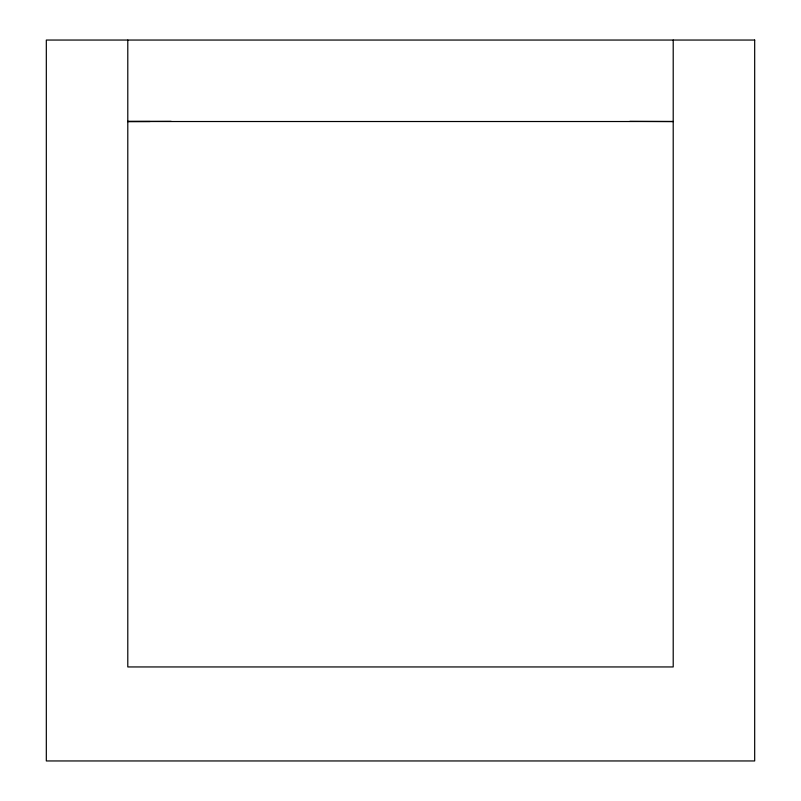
<?xml version="1.0" encoding="UTF-8"?>
<svg xmlns="http://www.w3.org/2000/svg" width="801" height="801" viewBox="0 0 801 801"><rect width="100%" height="100%" fill="white"/><g stroke="black" fill="none" stroke-linecap="round" stroke-linejoin="round"><path stroke-width="1.2" d="M171.194 121.352L127.539 121.452M629.806 121.352L673.21 121.522L127.79 121.522L150.057 121.522M673.21 40.05L673.21 666.943L127.79 666.943L127.79 40.05M754.682 40.05L46.318 40.05L46.318 760.95L754.682 760.95L754.682 40.05"/></g></svg>
